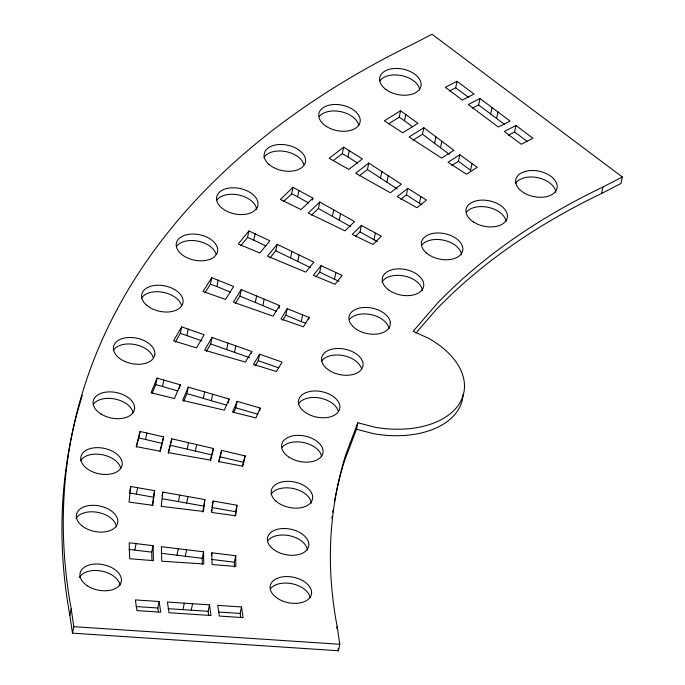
<?xml version="1.0" encoding="UTF-8"?>
<svg xmlns="http://www.w3.org/2000/svg" width="685" height="685" viewBox="0 0 685 685"><rect width="100%" height="100%" fill="white"/><g stroke="black" fill="none" stroke-linecap="round" stroke-linejoin="round"><path stroke-width="1.03" d="M130.749 486.496L129.028 502.096L152.875 505.324L154.545 490.657L130.749 486.496L129.79 491.128M152.25 505.521L154.545 490.657M162.825 492.121L161.206 506.343L203.419 511.472L204.883 499.562L162.825 492.121L162.054 495.82M202.811 511.995L204.883 499.562M211.305 511.678L211.562 509.589M213.163 501.026L211.751 512.483L235.597 515.762L236.95 505.23L213.163 501.026L212.778 502.876M235.066 515.925L236.95 505.23M622.331 176.995L602.903 187.022A894.242 551.776 11.7 0 0 437.193 303.481L413.141 331.326L428.579 338.279A84.135 51.914 11.7 0 1 459.686 403.123A84.135 51.914 11.7 0 1 374.806 427.2L357.844 422.765L345.694 454.797A894.242 551.776 11.7 0 0 337.157 626.484L339.777 644.268L338.433 650.75L72.473 633.163L69.853 615.378L71.197 608.896A1163.995 718.231 11.7 0 1 412.618 44.285L432.055 34.25L622.331 176.995L620.995 183.477L601.558 193.504A894.242 551.776 11.7 0 0 435.848 309.962L415.915 333.038M72.473 633.163L73.817 626.681L71.197 608.896M138.721 437.938L140.065 431.456L163.612 436.893L162.268 443.375L138.721 437.938L136.392 447.04M152.13 393.37L155.743 384.593L157.088 378.111L180.206 384.782L179.444 388.489M145.562 439.479L146.907 432.997M129.405 492.977L136.306 494.15L137.651 487.669M177.843 390.972L162.465 386.494L163.809 380.012M128.848 549.413L134.774 550.089L136.118 543.607L153.063 545.671L153.457 560.638L129.671 558.729L129.2 542.82L136.118 543.607M175.266 342.089L180.343 333.355L181.688 326.873L204.198 334.734L196.509 347.869L173.562 340.847L181.688 326.873M201.861 340.865L186.894 335.607L188.229 329.125M168.407 453.179L171.807 438.794L213.412 448.495L212.256 454.052M151.942 560.707L151.727 552.153L153.063 545.671M183.734 401.222L186.902 393.601L188.247 387.119L229.081 399.004L228.319 402.703M204.986 292.812L210.398 284.198L211.742 277.708L233.645 286.45L225.545 299.439L203.077 291.493L211.742 277.708M230.374 292.135L216.897 286.527L218.232 280.045M187.168 449.172L188.512 442.69M206.425 351.242L210.68 343.964L212.025 337.482L251.78 351.456L251.395 353.306M178.374 501.591L179.718 495.109M158.381 611.876L157.815 607.989L159.16 601.507L135.382 599.94L136.949 610.609L160.727 612.176L159.16 601.507M203.308 398.379L204.644 391.888M195.362 451.081L196.706 444.599M186.654 503.055L187.99 496.574M176.978 555.218L178.314 548.736M211.34 400.716L212.684 394.235M240.872 245.572L247.542 237.447L248.886 230.965L269.881 240.777L259.88 253.03L238.209 243.963L248.886 230.965M226.649 349.581L227.994 343.091M185.284 556.229L186.62 549.747M235.392 303.284L239.878 296.083L241.214 289.601L279.608 305.561L279.035 308.344M265.771 245.924L253.801 240.11L255.145 233.628M234.475 352.33L235.82 345.848M182.964 609.659L184.308 603.177M220.262 456.886L221.597 450.405L245.127 455.885L243.792 462.375L220.262 456.886L218.892 461.947M212.007 506.583L212.393 504.725M191.226 610.207L192.571 603.716M202.323 564.371L202.221 558.292L203.565 551.81L161.369 546.681L161.746 561.186L203.77 563.96L203.565 551.81M255.282 302.496L256.627 296.006M233.696 412.695L235.777 407.823L237.121 401.341L260.214 408.054L259.641 410.837M262.86 305.638L264.204 299.157M211.297 555.595L211.87 552.812L235.734 555.715L235.854 566.469L212.067 564.508L211.87 552.812M269.967 257.902L275.781 250.778L277.125 244.297L313.833 262.124L305.801 272.125L267.433 256.173L277.125 244.297M283.47 201.664L291.63 193.829L292.966 187.339L312.899 198.153L312.514 200.003M255.205 365.807L258.262 360.687L259.606 354.205L282.092 362.108L276.406 371.501L253.484 364.446L259.606 354.205M208.685 615.198L208.112 611.32L209.456 604.838L167.423 602.055L168.989 612.724L211.023 615.507L209.456 604.838M308.764 203.068L297.607 196.783L298.951 190.302M290.517 257.937L291.861 251.455M234.45 567.086L234.39 562.197L235.734 555.715M282.725 320.297L285.842 315.203L287.186 308.721L309.115 317.412L308.729 319.27M297.761 261.456L299.105 254.974M311.538 215.133L318.414 208.497L319.758 202.015L354.513 221.563L344.992 230.896L308.301 213.078L319.758 202.015M240.718 617.313L240.152 613.435L241.497 606.953L217.719 605.386L219.294 616.055L243.064 617.622L241.497 606.953M305.904 323.243L301.246 321.608L302.59 315.126M333.484 160.453L342.312 153.654L343.656 147.172L362.365 158.894L348.811 169.392L329.202 158.303L343.656 147.172M315.879 276.937L319.741 272.125L321.085 265.643L342.115 275.413L335.059 284.292L313.353 275.267L321.085 265.643M332.362 216.34L333.706 209.858M357.536 163.116L347.963 156.899L349.307 150.409M339.221 220.202L340.565 213.72M338.972 281.15L334.477 279.283L335.821 272.801M359.231 175.908L367.443 169.546L368.787 163.064L401.324 184.205L390.39 192.785L355.652 173.236L368.787 163.064M355.455 236.402L360.027 231.915L361.372 225.425L381.339 236.197L372.965 244.476L352.218 234.407L361.372 225.425M380.5 178.031L381.845 171.55M388.429 123.951L399.218 117.238L400.554 110.756L417.91 123.309L402.72 132.804L384.379 120.825L400.554 110.756M377.418 241.428L373.976 239.759L375.32 233.277M386.922 182.201L388.267 175.72M412.541 126.776L404.501 120.74L405.837 114.258M334.451 501.882A894.242 551.776 11.7 0 1 344.349 461.279L356.5 429.247L357.844 422.765M400.742 199.309L406.402 194.857L407.746 188.375L426.498 200.063L416.874 207.692L397.223 196.638L407.746 188.375M412.978 140.194L422.499 134.243L423.844 127.761L453.907 150.315L441.645 158.089L409.125 136.966L423.844 127.761M421.9 204.712L419.46 203.342L420.804 196.86M434.564 143.293L435.908 136.812M336.772 628.342L337.157 626.484M440.498 147.746L441.842 141.264M449.411 91.011L455.688 87.774L457.032 81.292L474.037 94.042L462.375 100.07L445.37 87.312L457.032 81.292M451.757 165.522L458.505 161.249L459.84 154.767L477.248 167.286L466.442 174.195L448.05 162.251L459.84 154.767M472.333 108.204L478.61 104.968L479.954 98.486L510.025 121.04L498.363 127.059L468.292 104.505L479.954 98.486M471.914 163.818L470.569 170.3L458.505 161.249M490.691 114.027L492.027 107.545M496.599 118.462L497.944 111.98M508.321 135.202L514.598 131.965L515.942 125.475L532.947 138.233L521.285 144.252L504.28 131.494L515.942 125.475M601.558 193.504L602.903 187.022M140.065 431.456L136.178 446.629L159.905 451.158L163.612 436.893M160.153 451.526L162.011 444.394M171.807 438.794L168.21 452.622L210.286 460.072L213.412 448.495M210.509 460.765L212.067 454.977L170.462 445.284M221.597 450.405L218.592 461.544L242.31 466.117L245.127 455.885M242.661 466.459L243.509 463.394M157.088 378.111L151.06 392.745L174.487 398.533L180.206 384.782M188.247 387.119L182.698 400.451L224.32 410.152L229.081 399.004M237.121 401.341L232.54 412.07L255.942 417.91L260.214 408.054M212.025 337.482L204.567 350.215L245.418 362.1L251.78 351.456M309.115 317.412L303.429 326.813L280.944 318.91L287.186 308.721M279.608 305.561L273.118 316.162L233.362 302.196L241.214 289.601M298.232 403.979L300.698 401.23L304.328 399.141L308.884 397.857A21.029 12.981 11.7 0 1 338.219 411.051M312.899 198.153L301.075 209.567L280.362 199.455L292.966 187.339M136.109 606.559L157.815 607.989M168.193 608.682L208.112 611.32M218.446 612.005L240.152 613.435M73.817 626.681L339.777 644.268M134.774 550.089L151.727 552.153M161.086 553.292L202.221 558.292M211.562 559.422L234.39 562.197M136.306 494.15L153.2 497.139M162.473 498.774L203.539 506.044M211.819 507.508L235.606 511.712M356.5 429.247L373.462 433.691A84.135 51.914 11.7 0 0 463.086 394.68M155.743 384.593L162.465 386.494M186.902 393.601L226.718 405.186M235.777 407.823L257.868 414.245M180.343 333.355L186.894 335.607M210.68 343.964L249.443 357.587M258.262 360.687L278.786 367.905M210.398 284.198L216.897 286.527M239.878 296.083L276.338 311.247M285.842 315.203L301.246 321.608M247.542 237.447L253.801 240.11M275.781 250.778L310.656 267.715M319.741 272.125L334.477 279.283M291.63 193.829L297.607 196.783M318.414 208.497L350.377 226.478M360.027 231.915L373.976 239.759M342.312 153.654L347.963 156.899M367.443 169.546L397.368 188.992M406.402 194.857L419.46 203.342M399.218 117.238L404.501 120.74M455.688 87.774L468.446 97.338M478.61 104.968L504.657 124.507M514.598 131.965L527.347 141.53M422.499 134.243L449.343 154.382M338.125 648.661L338.433 650.75M331.9 518.408A894.242 551.776 11.7 0 1 332.174 516.336M332.764 512.192A894.242 551.776 11.7 0 1 333.073 510.128M69.853 615.378A1163.995 718.231 11.7 0 1 82.328 395.219M113.248 350.48A21.029 12.981 11.7 0 1 134.465 344.461A21.029 12.981 11.7 0 1 153.226 357.553M282.074 447.399A21.029 12.981 11.7 0 1 304.405 442.724A21.029 12.981 11.7 0 1 321.625 456.621M80.607 460.654A21.029 12.981 11.7 0 1 101.825 454.635A21.029 12.981 11.7 0 1 120.594 467.735M76.026 518.571A21.029 12.981 11.7 0 1 98.297 512.466A21.029 12.981 11.7 0 1 116.45 526.851M267.518 541.039A21.029 12.981 11.7 0 1 289.995 535.833A21.029 12.981 11.7 0 1 307.462 550.072M79.494 577.515A21.029 12.981 11.7 0 1 101.448 571.067A21.029 12.981 11.7 0 1 120.012 585.247M176.55 246.309A21.029 12.981 11.7 0 1 197.956 241.146A21.029 12.981 11.7 0 1 216.04 254.118M216.871 200.054A21.029 12.981 11.7 0 1 239.622 195.182A21.029 12.981 11.7 0 1 256.678 209.61M263.93 157.49A21.029 12.981 11.7 0 1 285.157 151.471A21.029 12.981 11.7 0 1 303.917 164.563M319.244 116.501A21.029 12.981 11.7 0 1 341.584 111.826A21.029 12.981 11.7 0 1 358.794 125.715M379.764 80.95A21.029 12.981 11.7 0 1 402.241 75.744A21.029 12.981 11.7 0 1 419.717 89.975M270.626 588.603A21.029 12.981 11.7 0 1 292.966 583.928A21.029 12.981 11.7 0 1 310.177 597.817M271.02 494.347A21.029 12.981 11.7 0 1 293.591 488.593A21.029 12.981 11.7 0 1 311.315 503.167M93.443 404.124A21.029 12.981 11.7 0 1 115.542 399.141A21.029 12.981 11.7 0 1 133.121 412.867M515.505 183.494A21.029 12.981 11.7 0 1 519.667 179.616L523.794 177.92A21.029 12.981 11.7 0 1 555.8 192.348M466.468 212.144A21.029 12.981 11.7 0 1 488.807 207.469A21.029 12.981 11.7 0 1 506.018 221.358M421.703 245.247A21.029 12.981 11.7 0 1 444.445 240.384A21.029 12.981 11.7 0 1 461.502 254.803M381.939 282.109A21.029 12.981 11.7 0 1 404.21 276.004A21.029 12.981 11.7 0 1 422.362 290.389M141.435 298.24A21.029 12.981 11.7 0 1 162.662 292.221A21.029 12.981 11.7 0 1 181.422 305.313M321.411 361.483A21.029 12.981 11.7 0 1 342.628 355.464A21.029 12.981 11.7 0 1 361.397 368.556M349.418 319.467A21.029 12.981 11.7 0 1 371.758 314.792A21.029 12.981 11.7 0 1 388.977 328.689M390.313 322.207L390.116 325.615A21.029 12.981 11.7 0 1 374.284 334.237A21.029 12.981 11.7 0 1 352.724 326.325L350.189 322.969A21.029 12.981 11.7 0 1 365.002 307.437A21.029 12.981 11.7 0 1 390.313 322.207M154.844 354.53L153.714 357.741A21.029 12.981 11.7 0 1 119.575 358.392A21.029 12.981 11.7 0 1 126.905 337.636A21.029 12.981 11.7 0 1 154.844 354.53M299.576 397.497L298.437 400.708A21.029 12.981 11.7 0 0 321.094 417.704A21.029 12.981 11.7 0 0 339.152 403.397A21.029 12.981 11.7 0 0 310.228 391.366L305.673 392.659L302.042 394.748L299.576 397.497M256.849 208.052L254.383 210.792A21.029 12.981 11.7 0 1 219.38 205.577A21.029 12.981 11.7 0 1 235.323 187.844A21.029 12.981 11.7 0 1 256.849 208.052M216.528 254.306L214.054 257.055A21.029 12.981 11.7 0 1 179.059 251.832A21.029 12.981 11.7 0 1 195.002 234.099A21.029 12.981 11.7 0 1 216.528 254.306M525.138 171.43L521.011 173.134A21.029 12.981 11.7 0 0 530.284 195.687A21.029 12.981 11.7 0 0 556.973 184.702A21.029 12.981 11.7 0 0 525.138 171.43M289.07 457.229A21.029 12.981 11.7 0 0 322.772 453.538A21.029 12.981 11.7 0 0 295.055 435.532A21.029 12.981 11.7 0 0 289.07 457.229M85.702 467.581A21.029 12.981 11.7 0 0 121.074 467.923A21.029 12.981 11.7 0 0 97.758 447.647A21.029 12.981 11.7 0 0 85.702 467.581M82.508 526.226A21.029 12.981 11.7 0 0 117.178 524.547A21.029 12.981 11.7 0 0 91.567 505.333A21.029 12.981 11.7 0 0 82.508 526.226M273.529 549.447A21.029 12.981 11.7 0 0 308.19 547.769A21.029 12.981 11.7 0 0 282.58 528.555A21.029 12.981 11.7 0 0 273.529 549.447M87.457 585.855A21.029 12.981 11.7 0 0 121.159 582.164A21.029 12.981 11.7 0 0 93.443 564.157A21.029 12.981 11.7 0 0 87.457 585.855M269.034 164.409A21.029 12.981 11.7 0 0 304.397 164.751A21.029 12.981 11.7 0 0 281.081 144.475A21.029 12.981 11.7 0 0 269.034 164.409M326.24 126.331A21.029 12.981 11.7 0 0 359.942 122.641A21.029 12.981 11.7 0 0 332.225 104.634A21.029 12.981 11.7 0 0 326.24 126.331M385.775 89.358A21.029 12.981 11.7 0 0 420.444 87.68A21.029 12.981 11.7 0 0 394.825 68.466A21.029 12.981 11.7 0 0 385.775 89.358M277.622 598.433A21.029 12.981 11.7 0 0 311.324 594.743A21.029 12.981 11.7 0 0 283.607 576.736A21.029 12.981 11.7 0 0 277.622 598.433M276.115 501.266A21.029 12.981 11.7 0 0 311.487 501.608A21.029 12.981 11.7 0 0 288.171 481.332A21.029 12.981 11.7 0 0 276.115 501.266M100.918 413.945A21.029 12.981 11.7 0 0 134.371 409.801A21.029 12.981 11.7 0 0 106.209 392.085A21.029 12.981 11.7 0 0 100.918 413.945M473.463 221.974A21.029 12.981 11.7 0 0 507.165 218.284A21.029 12.981 11.7 0 0 479.449 200.277A21.029 12.981 11.7 0 0 473.463 221.974M426.301 252.902A21.029 12.981 11.7 0 0 461.673 253.244A21.029 12.981 11.7 0 0 438.357 232.968A21.029 12.981 11.7 0 0 426.301 252.902M388.421 289.764A21.029 12.981 11.7 0 0 423.09 288.085A21.029 12.981 11.7 0 0 397.471 268.871A21.029 12.981 11.7 0 0 388.421 289.764M146.539 305.159A21.029 12.981 11.7 0 0 181.902 305.501A21.029 12.981 11.7 0 0 158.586 285.225A21.029 12.981 11.7 0 0 146.539 305.159M326.505 368.402A21.029 12.981 11.7 0 0 361.877 368.753A21.029 12.981 11.7 0 0 338.561 348.468A21.029 12.981 11.7 0 0 326.505 368.402"/></g></svg>
